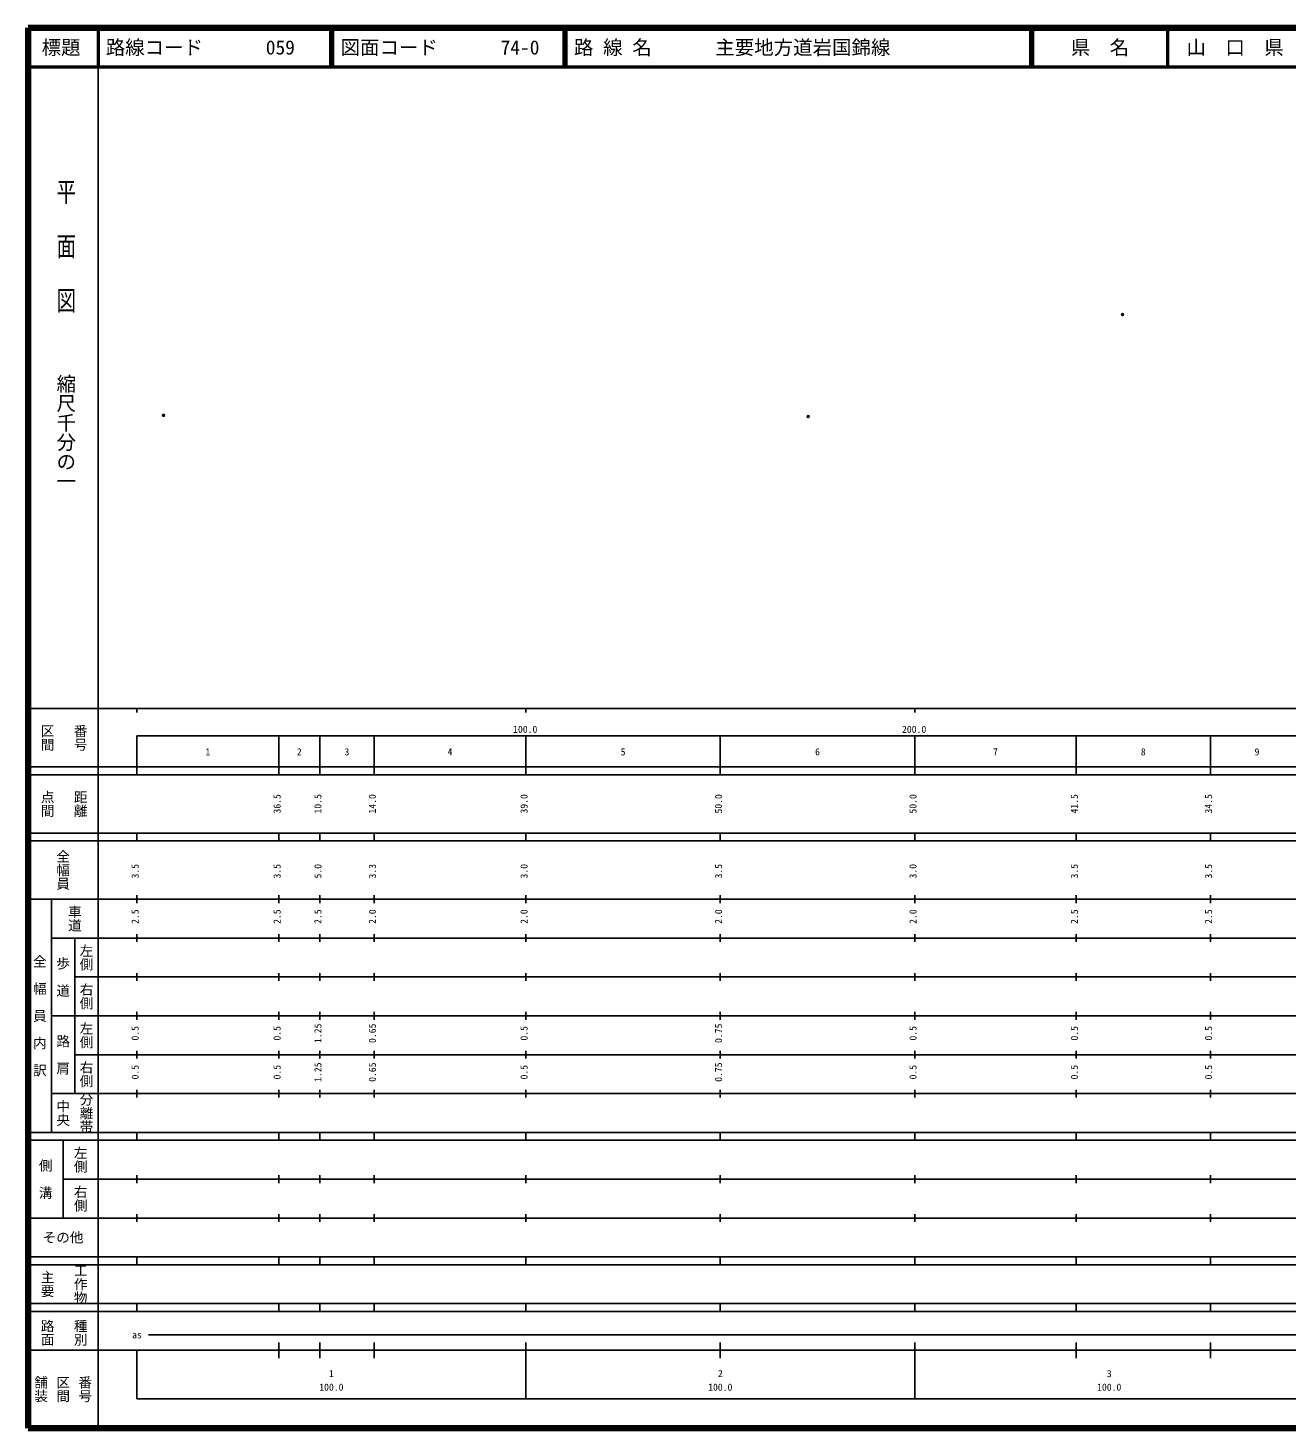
# Model space of a CAD drawing. Units: millimetres on the paper. Extents: x 40 to 680, y 20 to 380.
# Drawn here: x 40 to 363.7, y 20 to 380 of the extents above; entities that cross this region are included whole.
import ezdxf
from ezdxf.enums import TextEntityAlignment as Align

# ---------------------------------------------------------------- set-up
doc = ezdxf.new("R2010")
doc.units = ezdxf.units.MM
doc.header["$PDMODE"] = 32
doc.header["$PDSIZE"] = 0.5
doc.layers.add('M-OTRS', color=6, linetype='Continuous')
doc.layers.add('M-TTL-TXT', color=7, linetype='Continuous')
for name, color, linetype, lineweight in [('M-TTL', 2, 'Continuous', 140), ('M-TTL-BAND', 7, 'Continuous', 25), ('M-TTL-LINE', 7, 'Continuous', 50)]:
    doc.layers.add(name, color=color, linetype=linetype, lineweight=lineweight)
doc.styles.add('@ＭＳ ゴシック', font='')
doc.styles.add('ＭＳ ゴシック', font='')
doc.styles.get('@ＭＳ ゴシック').set_extended_font_data('@MS Gothic')
doc.styles.get('ＭＳ ゴシック').set_extended_font_data('MS Gothic')

msp = doc.modelspace()

# ---------------------------------------------------------------- linework, layer by layer
at = {"layer": 'M-OTRS'}
for p in [(321.423, 306.296), (74.848, 280.4), (240.602, 280.084)]:
    msp.add_point(p, dxfattribs=at)
at = {"layer": 'M-TTL'}
for p, q in [((40, 380), (40, 20)), ((680, 380), (40, 380)), ((40, 20), (680, 20))]:
    msp.add_line(p, q, dxfattribs=at)
at = {"layer": 'M-TTL-BAND'}
for p, q in [((58, 370), (58, 20)), ((40, 205), (579, 205)), ((68, 205), (68, 204)), ((168, 205), (168, 204)), ((268, 205), (268, 204)), ((68, 198), (579, 198)), ((68, 198), (68, 188)), ((104.5, 188), (104.5, 198)), ((115, 188), (115, 198)), ((129, 188), (129, 198)), ((168, 188), (168, 198)), ((218, 188), (218, 198)), ((268, 188), (268, 198)), ((309.5, 188), (309.5, 198)), ((344, 188), (344, 198)), ((40, 190), (579, 190)), ((40, 188), (579, 188)), ((40, 173), (579, 173)), ((68, 171), (68, 173)), ((104.5, 171), (104.5, 173)), ((115, 171), (115, 173)), ((129, 171), (129, 173)), ((168, 171), (168, 173)), ((218, 171), (218, 173)), ((268, 171), (268, 173)), ((309.5, 171), (309.5, 173)), ((344, 171), (344, 173)), ((40, 171), (579, 171)), ((40, 156), (579, 156)), ((46, 96), (46, 156)), ((68, 155), (68, 157)), ((104.5, 155), (104.5, 157)), ((115, 155), (115, 157)), ((129, 155), (129, 157)), ((168, 155), (168, 157)), ((218, 155), (218, 157)), ((268, 155), (268, 157)), ((309.5, 155), (309.5, 157)), ((344, 155), (344, 157)), ((46, 146), (579, 146)), ((52, 146), (52, 106)), ((68, 145), (68, 147)), ((104.5, 145), (104.5, 147)), ((115, 145), (115, 147)), ((129, 145), (129, 147)), ((168, 145), (168, 147)), ((218, 145), (218, 147)), ((268, 145), (268, 147)), ((309.5, 145), (309.5, 147)), ((344, 145), (344, 147)), ((68, 135), (68, 137)), ((104.5, 135), (104.5, 137)), ((115, 135), (115, 137)), ((129, 135), (129, 137)), ((168, 135), (168, 137)), ((218, 135), (218, 137)), ((268, 135), (268, 137)), ((309.5, 135), (309.5, 137)), ((344, 135), (344, 137)), ((52, 136), (579, 136)), ((46, 126), (579, 126)), ((68, 125), (68, 127)), ((104.5, 125), (104.5, 127)), ((115, 125), (115, 127)), ((129, 125), (129, 127)), ((168, 125), (168, 127)), ((218, 125), (218, 127)), ((268, 125), (268, 127)), ((309.5, 125), (309.5, 127)), ((344, 125), (344, 127)), ((52, 116), (579, 116)), ((68, 115), (68, 117)), ((104.5, 115), (104.5, 117)), ((115, 115), (115, 117)), ((129, 115), (129, 117)), ((168, 115), (168, 117)), ((218, 115), (218, 117)), ((268, 115), (268, 117)), ((309.5, 115), (309.5, 117)), ((344, 115), (344, 117)), ((46, 106), (579, 106)), ((68, 105), (68, 107)), ((104.5, 105), (104.5, 107)), ((115, 105), (115, 107)), ((129, 105), (129, 107)), ((168, 105), (168, 107)), ((218, 105), (218, 107)), ((268, 105), (268, 107)), ((309.5, 105), (309.5, 107)), ((344, 105), (344, 107)), ((40, 96), (579, 96)), ((40, 94), (579, 94)), ((49, 94), (49, 74)), ((68, 94), (68, 96)), ((104.5, 94), (104.5, 96)), ((115, 94), (115, 96)), ((129, 94), (129, 96)), ((168, 94), (168, 96)), ((218, 94), (218, 96)), ((268, 94), (268, 96)), ((309.5, 94), (309.5, 96)), ((344, 94), (344, 96)), ((49, 84), (579, 84)), ((68, 83), (68, 85)), ((104.5, 83), (104.5, 85)), ((115, 83), (115, 85)), ((129, 83), (129, 85)), ((168, 83), (168, 85)), ((218, 83), (218, 85)), ((268, 83), (268, 85)), ((309.5, 83), (309.5, 85)), ((344, 83), (344, 85)), ((40, 74), (579, 74)), ((68, 73), (68, 75)), ((104.5, 73), (104.5, 75)), ((115, 73), (115, 75)), ((129, 73), (129, 75)), ((168, 73), (168, 75)), ((218, 73), (218, 75)), ((268, 73), (268, 75)), ((309.5, 73), (309.5, 75)), ((344, 73), (344, 75)), ((40, 64), (579, 64)), ((40, 62), (579, 62)), ((68, 62), (68, 64)), ((104.5, 62), (104.5, 64)), ((115, 62), (115, 64)), ((129, 62), (129, 64)), ((168, 62), (168, 64)), ((218, 62), (218, 64)), ((268, 62), (268, 64)), ((309.5, 62), (309.5, 64)), ((344, 62), (344, 64)), ((40, 52), (579, 52)), ((68, 50), (68, 52)), ((104.5, 50), (104.5, 52)), ((115, 50), (115, 52)), ((129, 50), (129, 52)), ((168, 50), (168, 52)), ((218, 50), (218, 52)), ((268, 50), (268, 52)), ((309.5, 50), (309.5, 52)), ((344, 50), (344, 52)), ((40, 50), (579, 50)), ((71, 44), (565, 44)), ((40, 40), (579, 40)), ((68, 40), (68, 27.5)), ((104.5, 38), (104.5, 42)), ((115, 38), (115, 42)), ((129, 38), (129, 42)), ((168, 27.5), (168, 42)), ((218, 38), (218, 42)), ((268, 27.5), (268, 42)), ((309.5, 38), (309.5, 42)), ((344, 38), (344, 42)), ((68, 27.5), (579, 27.5))]:
    msp.add_line(p, q, dxfattribs=at)
at = {"layer": 'M-TTL-LINE'}
for p, q in [((58, 380), (58, 370)), ((117.75, 380), (117.75, 370)), ((118.25, 380), (118.25, 370)), ((177.75, 380), (177.75, 370)), ((178.25, 380), (178.25, 370)), ((297.75, 380), (297.75, 370)), ((298.25, 380), (298.25, 370)), ((333, 380), (333, 370)), ((40, 370), (680, 370))]:
    msp.add_line(p, q, dxfattribs=at)

# ---------------------------------------------------------------- texts
at = {"layer": 'M-TTL-BAND', "style": '@ＭＳ ゴシック', "width": 1.4}
msp.add_text('平  面  図', height=3.666, rotation=270, dxfattribs=at).set_placement((49.777, 306.475), align=Align.MIDDLE_RIGHT)
at = {"layer": 'M-TTL-BAND', "style": '@ＭＳ ゴシック'}
msp.add_text('縮尺千分の一', height=3.666, rotation=270, dxfattribs=at).set_placement((49.777, 261.03), align=Align.MIDDLE_RIGHT)
for s, p in [('区間', (45, 197.5)), ('番号', (53.5, 197.5)), ('点間', (45, 180.5)), ('距離', (53.5, 180.5)), ('全幅員', (49, 163.5)), ('車道', (52, 151)), ('左側', (55, 141)), ('全\u3000幅\u3000員\u3000内\u3000訳', (43, 126)), ('歩\u3000道', (49, 136)), ('右側', (55, 131)), ('左側', (55, 121)), ('路\u3000肩', (49, 116)), ('右側', (55, 111)), ('分離帯', (55, 101)), ('中央', (49, 101)), ('左側', (53.5, 89)), ('側\u3000溝', (44.5, 84)), ('右側', (53.5, 79)), ('工作物', (53.5, 57)), ('主要', (45, 57)), ('路面', (45, 44.5)), ('種別', (53.5, 44.5)), ('舗装', (43.333, 30)), ('区間', (49, 30)), ('番号', (54.667, 30))]:
    msp.add_text(s, height=2.566, rotation=270, dxfattribs=at).set_placement(p, align=Align.MIDDLE_CENTER)
at = {"layer": 'M-TTL-BAND', "style": 'ＭＳ ゴシック'}
for s, p in [('100.0', (167.844, 198.195)), ('200.0', (267.844, 198.195)), ('1', (86.25, 192.405)), ('2', (109.75, 192.405)), ('3', (122, 192.405)), ('4', (148.5, 192.405)), ('5', (193, 192.405)), ('6', (243, 192.405)), ('7', (288.75, 192.405)), ('8', (326.75, 192.405)), ('9', (356, 192.405)), ('as', (68, 42.5)), ('1', (118, 32.523)), ('2', (218, 32.523)), ('3', (318, 32.523)), ('100.0', (118, 29.033)), ('100.0', (218, 29.033)), ('100.0', (318, 29.033))]:
    msp.add_text(s, height=1.833, dxfattribs=at).set_placement(p, align=Align.BOTTOM_CENTER)
for s, p in [('36.5', (105.5, 180.5)), ('10.5', (116, 180.5)), ('14.0', (130, 180.5)), ('39.0', (169, 180.5)), ('50.0', (219, 180.5)), ('50.0', (269, 180.5)), ('41.5', (310.5, 180.5)), ('34.5', (345, 180.5)), ('3.5', (69, 163.174)), ('3.5', (105.5, 163.174)), ('5.0', (116, 163.174)), ('3.3', (130, 163.174)), ('3.0', (169, 163.174)), ('3.5', (219, 163.174)), ('3.0', (269, 163.174)), ('3.5', (310.5, 163.174)), ('3.5', (345, 163.174)), ('2.5', (69, 151.5)), ('2.5', (105.5, 151.5)), ('2.5', (116, 151.5)), ('2.0', (130, 151.5)), ('2.0', (169, 151.5)), ('2.0', (219, 151.5)), ('2.0', (269, 151.5)), ('2.5', (310.5, 151.5)), ('2.5', (345, 151.5)), ('0.5', (69, 121.5)), ('0.5', (105.5, 121.5)), ('1.25', (116, 121.5)), ('0.65', (130, 121.5)), ('0.5', (169, 121.5)), ('0.75', (219, 121.5)), ('0.5', (269, 121.5)), ('0.5', (310.5, 121.5)), ('0.5', (345, 121.5)), ('0.5', (69, 111.5)), ('0.5', (105.5, 111.5)), ('1.25', (116, 111.5)), ('0.65', (130, 111.5)), ('0.5', (169, 111.5)), ('0.75', (219, 111.5)), ('0.5', (269, 111.5)), ('0.5', (310.5, 111.5)), ('0.5', (345, 111.5))]:
    msp.add_text(s, height=1.833, rotation=90, dxfattribs=at).set_placement(p, align=Align.BOTTOM_CENTER)
msp.add_text('その他', height=2.566, dxfattribs=at).set_placement((49, 69), align=Align.MIDDLE_CENTER)
at = {"layer": 'M-TTL-TXT', "style": 'ＭＳ ゴシック'}
for s, p in [('標題', (48.5, 375)), ('県\u3000名', (315.625, 375)), ('山\u3000口\u3000県', (350.375, 375))]:
    msp.add_text(s, height=3.666, dxfattribs=at).set_placement(p, align=Align.MIDDLE_CENTER)
for s, p in [('路線コード', (60, 375)), ('059', (101.142, 375)), ('図面コード', (120.38, 375)), ('74-0', (161.521, 375)), ('路 線 名', (180.38, 375)), ('主要地方道岩国錦線', (216.734, 375))]:
    msp.add_text(s, height=3.666, dxfattribs=at).set_placement(p, align=Align.MIDDLE_LEFT)

doc.saveas('drawing.dxf')
